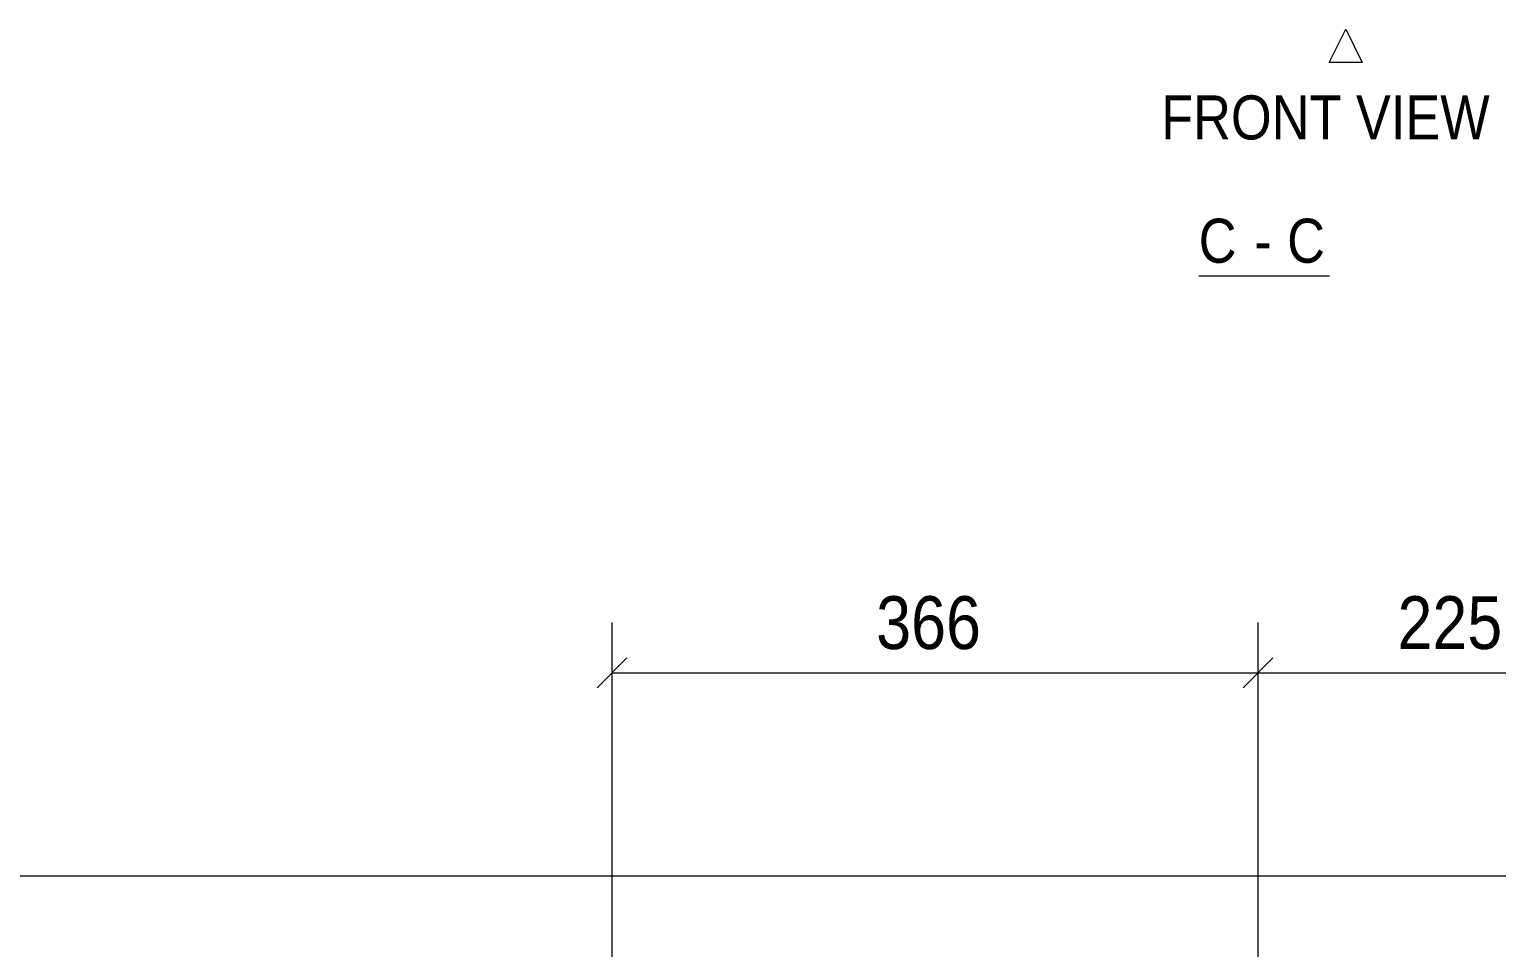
# Model space of a CAD drawing. Header units: millimetres. Extents: x 2 to 579, y 1 to 825.
# Drawn here: x 175.2 to 258.4, y 718.3 to 770.4 of the extents above; entities that cross this region are included whole.
import ezdxf

# ---------------------------------------------------------------- set-up
doc = ezdxf.new("R2010")
doc.units = ezdxf.units.MM
doc.linetypes.add('XKITLINE00', pattern=[0])
doc.layers.add('Dimensions', color=7, linetype='Continuous', lineweight=0)
doc.layers.add('OtherObjectType', color=7, linetype='Continuous', lineweight=0)
doc.styles.add('ARIAL', font='ARIAL.TTF')

# ---------------------------------------------------------------- blocks, each defined once
blk = doc.blocks.new('*A61')
at = {"layer": 'Dimensions', "color": 7, "linetype": 'XKITLINE00', "lineweight": 0}
for p, q in [((208.253, 649.727), (208.253, 736.744)), ((244.9, 678.617), (244.9, 736.744)), ((209.101, 734.742), (207.404, 733.045)), ((245.749, 734.742), (244.051, 733.045)), ((208.253, 733.894), (244.9, 733.894))]:
    blk.add_line(p, q, dxfattribs=at)
at = {"layer": 'Dimensions', "color": 3}
for p in [(208.253, 733.894), (244.9, 733.894)]:
    blk.add_point(p, dxfattribs=at)
at = {"layer": 'Dimensions', "color": 3, "style": 'ARIAL', "width": 0.85}
blk.add_text('366', height=3, dxfattribs=at).set_placement((223.239, 735.244))
blk = doc.blocks.new('*A62')
at = {"layer": 'Dimensions', "color": 7, "linetype": 'XKITLINE00', "lineweight": 0}
for p, q in [((244.9, 678.617), (244.9, 736.744)), ((267.4, 696.355), (267.4, 736.744)), ((245.749, 734.742), (244.051, 733.045)), ((268.249, 734.742), (266.551, 733.045)), ((244.9, 733.894), (267.4, 733.894))]:
    blk.add_line(p, q, dxfattribs=at)
at = {"layer": 'Dimensions', "color": 3}
for p in [(244.9, 733.894), (267.4, 733.894)]:
    blk.add_point(p, dxfattribs=at)
at = {"layer": 'Dimensions', "color": 3, "style": 'ARIAL', "width": 0.85}
blk.add_text('225', height=3, dxfattribs=at).set_placement((252.812, 735.244))
blk = doc.blocks.new('*A64')
at = {"layer": 'Dimensions', "color": 7, "linetype": 'XKITLINE00', "lineweight": 0}
blk.add_line((291.298, 722.356), (136.55, 722.356), dxfattribs=at)
blk = doc.blocks.new('*A144')
at = {"layer": 'OtherObjectType', "color": 7, "linetype": 'XKITLINE00', "lineweight": 0}
for p, q in [((248.936, 768.548), (249.873, 770.423)), ((249.873, 770.423), (250.811, 768.548)), ((249.873, 770.423), (249.873, 770.423)), ((250.811, 768.548), (248.936, 768.548)), ((241.536, 756.423), (248.96, 756.423))]:
    blk.add_line(p, q, dxfattribs=at)
at = {"layer": 'OtherObjectType', "color": 7, "style": 'ARIAL', "width": 0.85}
for s, p in [('FRONT VIEW', (239.409, 764.173)), ('C', (241.536, 757.173)), ('C', (246.553, 757.173)), ('-', (244.694, 757.173))]:
    blk.add_text(s, height=2.5, dxfattribs=at).set_placement(p)

msp = doc.modelspace()

# ---------------------------------------------------------------- block references
at = {"lineweight": 0}
for name in ['*A61', '*A62', '*A64']:
    msp.add_blockref(name, (0, 0), dxfattribs=at)
at = {"layer": 'OtherObjectType', "lineweight": 0}
msp.add_blockref('*A144', (0, 0), dxfattribs=at)

doc.saveas('drawing.dxf')
